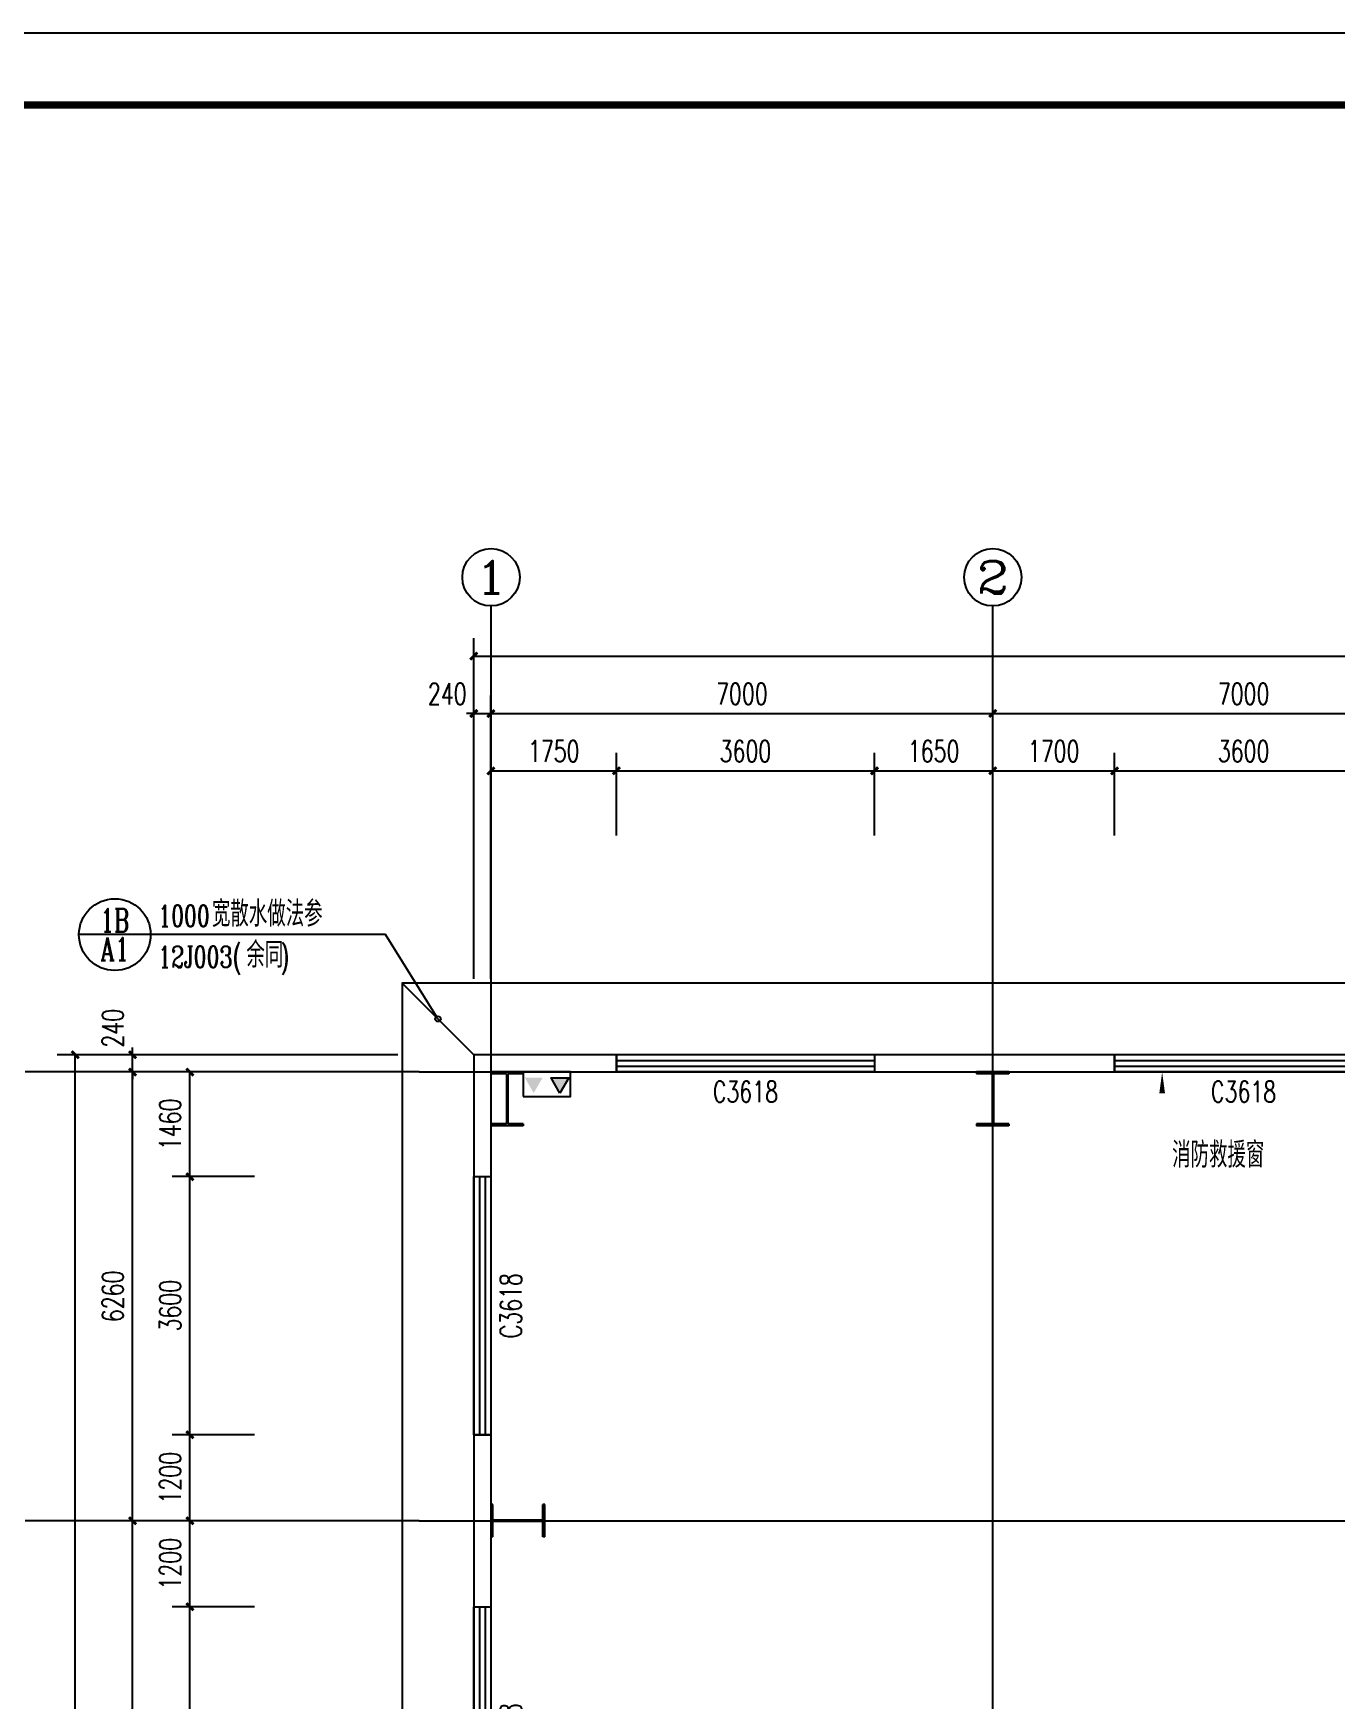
# Model space of a CAD drawing. Extents: x -17471 to 313636, y -71590 to 757901.
# Drawn here: x 5785 to 23954, y 107746 to 130990 of the extents above; entities that cross this region are included whole.
import ezdxf
from ezdxf.enums import TextEntityAlignment as Align

# ---------------------------------------------------------------- set-up
doc = ezdxf.new("R2010")
doc.units = 0
doc.header["$LTSCALE"] = 1000
doc.header["$MEASUREMENT"] = 0
for name, color, linetype in [('AXIS', 3, 'Continuous'), ('AXIS_TEXT', 7, 'Continuous'), ('DIM_IDEN', 3, 'Continuous'), ('DIM_SYMB', 3, 'Continuous'), ('DOTE', 1, 'Continuous'), ('GROUND', 2, 'Continuous'), ('PUB_DIM', 3, 'Continuous'), ('PUB_TEXT', 7, 'Continuous'), ('PUB_TITLE', 4, 'Continuous'), ('WALL', 9, 'Continuous'), ('WINDOW', 4, 'Continuous'), ('WINDOW_TEXT', 7, 'Continuous')]:
    doc.layers.add(name, color=color, linetype=linetype)
doc.styles.add('_TCH_AXIS', font='COMPLEX', dxfattribs={"bigfont": 'GBCBIG'})
doc.styles.add('_TCH_DIM', font='SIMPLEX', dxfattribs={"bigfont": 'GBCBIG'})
doc.styles.add('_TCH_DIM_T3', font='SIMPLEX', dxfattribs={"width": 0.705882, "bigfont": 'GBCBIG'})
doc.styles.add('_TCH_LABEL', font='COMPLEX', dxfattribs={"bigfont": 'GBCBIG'})
doc.styles.add('_TCH_WINDOW', font='SIMPLEX', dxfattribs={"height": 3.5, "bigfont": 'GBCBIG'})
doc.styles.add('COMPLEX', font='COMPLEX')
doc.dimstyles.new('_TCH_ARCH&&100', dxfattribs={"dimtxt": 297.5, "dimasz": 100, "dimexe": 250, "dimexo": 300, "dimgap": 126.25, "dimtad": 1, "dimdec": 0, "dimzin": 0, "dimdsep": 46, "dimtxsty": '_TCH_DIM_T3', "dimblk": 'ARCHTICK', "dimcen": 0.09, "dimclrt": 7, "dimazin": 2, "dimtfac": 1, "dimtdec": 0, "dimtix": 1, "dimtmove": 2, "dimatfit": 3, "dimfxl": 0, "dimtolj": 1, "dimtzin": 0, "dimarcsym": 0})

# ---------------------------------------------------------------- blocks, each defined once
blk = doc.blocks.new('dsfdsf')
blk.add_hatch(color=256).paths.add_polyline_path([(10650422, 10486381), (10650422, 10486166), (10650447, 10486166), (10650447, 10486616), (10650422, 10486616), (10650422, 10486401), (10649722, 10486401), (10649722, 10486616), (10649697, 10486616), (10649697, 10486166), (10649722, 10486166), (10649722, 10486381)])
for p, q in [((10649697, 10486616), (10649697, 10486166)), ((10649697, 10486616), (10649722, 10486616)), ((10649722, 10486616), (10649722, 10486401)), ((10650422, 10486616), (10650422, 10486401)), ((10650422, 10486616), (10650447, 10486616)), ((10650447, 10486616), (10650447, 10486166)), ((10649722, 10486401), (10650422, 10486401)), ((10649722, 10486381), (10649722, 10486166)), ((10649722, 10486381), (10650422, 10486381)), ((10650422, 10486381), (10650422, 10486166)), ((10649697, 10486166), (10649722, 10486166)), ((10650422, 10486166), (10650447, 10486166))]:
    blk.add_line(p, q)
blk = doc.blocks.new('_ArchTick')
at = {"color": 0, "linetype": 'ByBlock', "const_width": 0.4}
blk.add_lwpolyline([(-0.5, -0.5), (0.5, 0.5)], dxfattribs=at)
blk = doc.blocks.new('*D2065')
at = {"layer": 'Defpoints', "color": 0, "transparency": 16777216}
for p in [(7970, 109042), (9170, 109042), (9170, 105442)]:
    blk.add_point(p, dxfattribs=at)
at = {"layer": 'PUB_DIM', "color": 0, "lineweight": -2, "transparency": 16777216}
for p, q in [((8870, 109042), (7720, 109042)), ((7970, 105442), (7970, 109042)), ((8870, 105442), (7720, 105442))]:
    blk.add_line(p, q, dxfattribs=at)
at = {"layer": 'PUB_DIM', "color": 0, "lineweight": -2, "transparency": 16777216, "xscale": 100, "yscale": 100, "zscale": 100}
for p, rotation in [((7970, 109042), 90), ((7970, 105442), 270)]:
    blk.add_blockref('_ArchTick', p, dxfattribs=dict(at, rotation=rotation))
at = {"layer": 'PUB_DIM', "color": 7, "transparency": 16777216, "insert": (7695, 107242), "char_height": 297.5, "attachment_point": 5, "rotation": 90, "style": '_TCH_DIM_T3'}
blk.add_mtext('\\A1;3600', dxfattribs=at)
blk = doc.blocks.new('*D2066')
at = {"layer": 'Defpoints', "color": 0, "transparency": 16777216}
for p in [(7970, 110242), (9170, 110242), (9170, 109042)]:
    blk.add_point(p, dxfattribs=at)
at = {"layer": 'PUB_DIM', "color": 0, "lineweight": -2, "transparency": 16777216}
for p, q in [((8870, 110242), (7720, 110242)), ((7970, 109042), (7970, 110242)), ((8870, 109042), (7720, 109042))]:
    blk.add_line(p, q, dxfattribs=at)
at = {"layer": 'PUB_DIM', "color": 0, "lineweight": -2, "transparency": 16777216, "xscale": 100, "yscale": 100, "zscale": 100}
for p, rotation in [((7970, 110242), 90), ((7970, 109042), 270)]:
    blk.add_blockref('_ArchTick', p, dxfattribs=dict(at, rotation=rotation))
at = {"layer": 'PUB_DIM', "color": 7, "transparency": 16777216, "insert": (7695, 109642), "char_height": 297.5, "attachment_point": 5, "rotation": 90, "style": '_TCH_DIM_T3'}
blk.add_mtext('\\A1;1200', dxfattribs=at)
blk = doc.blocks.new('*D2067')
at = {"layer": 'Defpoints', "color": 0, "transparency": 16777216}
for p in [(7970, 111442), (9170, 111442), (9170, 110242)]:
    blk.add_point(p, dxfattribs=at)
at = {"layer": 'PUB_DIM', "color": 0, "lineweight": -2, "transparency": 16777216}
for p, q in [((8870, 111442), (7720, 111442)), ((7970, 110242), (7970, 111442)), ((8870, 110242), (7720, 110242))]:
    blk.add_line(p, q, dxfattribs=at)
at = {"layer": 'PUB_DIM', "color": 0, "lineweight": -2, "transparency": 16777216, "xscale": 100, "yscale": 100, "zscale": 100}
for p, rotation in [((7970, 111442), 90), ((7970, 110242), 270)]:
    blk.add_blockref('_ArchTick', p, dxfattribs=dict(at, rotation=rotation))
at = {"layer": 'PUB_DIM', "color": 7, "transparency": 16777216, "insert": (7695, 110842), "char_height": 297.5, "attachment_point": 5, "rotation": 90, "style": '_TCH_DIM_T3'}
blk.add_mtext('\\A1;1200', dxfattribs=at)
blk = doc.blocks.new('*D2068')
at = {"layer": 'Defpoints', "color": 0, "transparency": 16777216}
for p in [(7970, 115042), (9170, 115042), (9170, 111442)]:
    blk.add_point(p, dxfattribs=at)
at = {"layer": 'PUB_DIM', "color": 0, "lineweight": -2, "transparency": 16777216}
for p, q in [((8870, 115042), (7720, 115042)), ((7970, 111442), (7970, 115042)), ((8870, 111442), (7720, 111442))]:
    blk.add_line(p, q, dxfattribs=at)
at = {"layer": 'PUB_DIM', "color": 0, "lineweight": -2, "transparency": 16777216, "xscale": 100, "yscale": 100, "zscale": 100}
for p, rotation in [((7970, 115042), 90), ((7970, 111442), 270)]:
    blk.add_blockref('_ArchTick', p, dxfattribs=dict(at, rotation=rotation))
at = {"layer": 'PUB_DIM', "color": 7, "transparency": 16777216, "insert": (7695, 113242), "char_height": 297.5, "attachment_point": 5, "rotation": 90, "style": '_TCH_DIM_T3'}
blk.add_mtext('\\A1;3600', dxfattribs=at)
blk = doc.blocks.new('*D2069')
at = {"layer": 'Defpoints', "color": 0, "transparency": 16777216}
for p in [(7970, 116502), (9170, 116502), (9170, 115042)]:
    blk.add_point(p, dxfattribs=at)
at = {"layer": 'PUB_DIM', "color": 0, "lineweight": -2, "transparency": 16777216}
for p, q in [((8870, 116502), (7720, 116502)), ((7970, 115042), (7970, 116502)), ((8870, 115042), (7720, 115042))]:
    blk.add_line(p, q, dxfattribs=at)
at = {"layer": 'PUB_DIM', "color": 0, "lineweight": -2, "transparency": 16777216, "xscale": 100, "yscale": 100, "zscale": 100}
for p, rotation in [((7970, 116502), 90), ((7970, 115042), 270)]:
    blk.add_blockref('_ArchTick', p, dxfattribs=dict(at, rotation=rotation))
at = {"layer": 'PUB_DIM', "color": 7, "transparency": 16777216, "insert": (7695, 115772), "char_height": 297.5, "attachment_point": 5, "rotation": 90, "style": '_TCH_DIM_T3'}
blk.add_mtext('\\A1;1460', dxfattribs=at)
blk = doc.blocks.new('*D2070')
at = {"layer": 'Defpoints', "color": 0, "transparency": 16777216}
for p in [(13920, 120702), (12170, 119502), (13920, 119502)]:
    blk.add_point(p, dxfattribs=at)
at = {"layer": 'PUB_DIM', "color": 0, "lineweight": -2, "transparency": 16777216}
for p, q in [((12170, 119802), (12170, 120952)), ((13920, 119802), (13920, 120952)), ((12170, 120702), (13920, 120702))]:
    blk.add_line(p, q, dxfattribs=at)
at = {"layer": 'PUB_DIM', "color": 0, "lineweight": -2, "transparency": 16777216, "xscale": 100, "yscale": 100, "zscale": 100, "rotation": 180}
blk.add_blockref('_ArchTick', (12170, 120702), dxfattribs=at)
at = {"layer": 'PUB_DIM', "color": 0, "lineweight": -2, "transparency": 16777216, "xscale": 100, "yscale": 100, "zscale": 100}
blk.add_blockref('_ArchTick', (13920, 120702), dxfattribs=at)
at = {"layer": 'PUB_DIM', "color": 7, "transparency": 16777216, "insert": (13045, 120977), "char_height": 297.5, "attachment_point": 5, "style": '_TCH_DIM_T3'}
blk.add_mtext('\\A1;1750', dxfattribs=at)
blk = doc.blocks.new('*D2071')
at = {"layer": 'Defpoints', "color": 0, "transparency": 16777216}
for p in [(17520, 120702), (13920, 119502), (17520, 119502)]:
    blk.add_point(p, dxfattribs=at)
at = {"layer": 'PUB_DIM', "color": 0, "lineweight": -2, "transparency": 16777216}
for p, q in [((13920, 119802), (13920, 120952)), ((17520, 119802), (17520, 120952)), ((13920, 120702), (17520, 120702))]:
    blk.add_line(p, q, dxfattribs=at)
at = {"layer": 'PUB_DIM', "color": 0, "lineweight": -2, "transparency": 16777216, "xscale": 100, "yscale": 100, "zscale": 100, "rotation": 180}
blk.add_blockref('_ArchTick', (13920, 120702), dxfattribs=at)
at = {"layer": 'PUB_DIM', "color": 0, "lineweight": -2, "transparency": 16777216, "xscale": 100, "yscale": 100, "zscale": 100}
blk.add_blockref('_ArchTick', (17520, 120702), dxfattribs=at)
at = {"layer": 'PUB_DIM', "color": 7, "transparency": 16777216, "insert": (15720, 120977), "char_height": 297.5, "attachment_point": 5, "style": '_TCH_DIM_T3'}
blk.add_mtext('\\A1;3600', dxfattribs=at)
blk = doc.blocks.new('*D2072')
at = {"layer": 'Defpoints', "color": 0, "transparency": 16777216}
for p in [(19170, 120702), (17520, 119502), (19170, 119502)]:
    blk.add_point(p, dxfattribs=at)
at = {"layer": 'PUB_DIM', "color": 0, "lineweight": -2, "transparency": 16777216}
for p, q in [((17520, 119802), (17520, 120952)), ((19170, 119802), (19170, 120952)), ((17520, 120702), (19170, 120702))]:
    blk.add_line(p, q, dxfattribs=at)
at = {"layer": 'PUB_DIM', "color": 0, "lineweight": -2, "transparency": 16777216, "xscale": 100, "yscale": 100, "zscale": 100, "rotation": 180}
blk.add_blockref('_ArchTick', (17520, 120702), dxfattribs=at)
at = {"layer": 'PUB_DIM', "color": 0, "lineweight": -2, "transparency": 16777216, "xscale": 100, "yscale": 100, "zscale": 100}
blk.add_blockref('_ArchTick', (19170, 120702), dxfattribs=at)
at = {"layer": 'PUB_DIM', "color": 7, "transparency": 16777216, "insert": (18345, 120977), "char_height": 297.5, "attachment_point": 5, "style": '_TCH_DIM_T3'}
blk.add_mtext('\\A1;1650', dxfattribs=at)
blk = doc.blocks.new('*D2073')
at = {"layer": 'Defpoints', "color": 0, "transparency": 16777216}
for p in [(20870, 120702), (19170, 119502), (20870, 119502)]:
    blk.add_point(p, dxfattribs=at)
at = {"layer": 'PUB_DIM', "color": 0, "lineweight": -2, "transparency": 16777216}
for p, q in [((19170, 119802), (19170, 120952)), ((20870, 119802), (20870, 120952)), ((19170, 120702), (20870, 120702))]:
    blk.add_line(p, q, dxfattribs=at)
at = {"layer": 'PUB_DIM', "color": 0, "lineweight": -2, "transparency": 16777216, "xscale": 100, "yscale": 100, "zscale": 100, "rotation": 180}
blk.add_blockref('_ArchTick', (19170, 120702), dxfattribs=at)
at = {"layer": 'PUB_DIM', "color": 0, "lineweight": -2, "transparency": 16777216, "xscale": 100, "yscale": 100, "zscale": 100}
blk.add_blockref('_ArchTick', (20870, 120702), dxfattribs=at)
at = {"layer": 'PUB_DIM', "color": 7, "transparency": 16777216, "insert": (20020, 120977), "char_height": 297.5, "attachment_point": 5, "style": '_TCH_DIM_T3'}
blk.add_mtext('\\A1;1700', dxfattribs=at)
blk = doc.blocks.new('*D2074')
at = {"layer": 'Defpoints', "color": 0, "transparency": 16777216}
for p in [(24470, 120702), (20870, 119502), (24470, 119502)]:
    blk.add_point(p, dxfattribs=at)
at = {"layer": 'PUB_DIM', "color": 0, "lineweight": -2, "transparency": 16777216}
for p, q in [((20870, 119802), (20870, 120952)), ((24470, 119802), (24470, 120952)), ((20870, 120702), (24470, 120702))]:
    blk.add_line(p, q, dxfattribs=at)
at = {"layer": 'PUB_DIM', "color": 0, "lineweight": -2, "transparency": 16777216, "xscale": 100, "yscale": 100, "zscale": 100, "rotation": 180}
blk.add_blockref('_ArchTick', (20870, 120702), dxfattribs=at)
at = {"layer": 'PUB_DIM', "color": 0, "lineweight": -2, "transparency": 16777216, "xscale": 100, "yscale": 100, "zscale": 100}
blk.add_blockref('_ArchTick', (24470, 120702), dxfattribs=at)
at = {"layer": 'PUB_DIM', "color": 7, "transparency": 16777216, "insert": (22670, 120977), "char_height": 297.5, "attachment_point": 5, "style": '_TCH_DIM_T3'}
blk.add_mtext('\\A1;3600', dxfattribs=at)
blk = doc.blocks.new('*D2164')
at = {"layer": 'AXIS', "color": 0, "lineweight": -2, "transparency": 16777216}
for p, q in [((10870, 110242), (6920, 110242)), ((7170, 104242), (7170, 110242)), ((10870, 104242), (6920, 104242))]:
    blk.add_line(p, q, dxfattribs=at)
at = {"layer": 'Defpoints', "color": 0, "transparency": 16777216}
for p in [(7170, 110242), (11170, 110242), (11170, 104242)]:
    blk.add_point(p, dxfattribs=at)
at = {"layer": 'AXIS', "color": 0, "lineweight": -2, "transparency": 16777216, "xscale": 100, "yscale": 100, "zscale": 100}
for p, rotation in [((7170, 110242), 90), ((7170, 104242), 270)]:
    blk.add_blockref('_ArchTick', p, dxfattribs=dict(at, rotation=rotation))
at = {"layer": 'AXIS', "color": 7, "transparency": 16777216, "insert": (6895, 107242), "char_height": 297.5, "attachment_point": 5, "rotation": 90, "style": '_TCH_DIM_T3'}
blk.add_mtext('\\A1;6000', dxfattribs=at)
blk = doc.blocks.new('*D2165')
at = {"layer": 'AXIS', "color": 0, "lineweight": -2, "transparency": 16777216}
for p, q in [((10870, 116502), (6920, 116502)), ((7170, 110242), (7170, 116502)), ((10870, 110242), (6920, 110242))]:
    blk.add_line(p, q, dxfattribs=at)
at = {"layer": 'Defpoints', "color": 0, "transparency": 16777216}
for p in [(7170, 116502), (11170, 116502), (11170, 110242)]:
    blk.add_point(p, dxfattribs=at)
at = {"layer": 'AXIS', "color": 0, "lineweight": -2, "transparency": 16777216, "xscale": 100, "yscale": 100, "zscale": 100}
for p, rotation in [((7170, 116502), 90), ((7170, 110242), 270)]:
    blk.add_blockref('_ArchTick', p, dxfattribs=dict(at, rotation=rotation))
at = {"layer": 'AXIS', "color": 7, "transparency": 16777216, "insert": (6895, 113372), "char_height": 297.5, "attachment_point": 5, "rotation": 90, "style": '_TCH_DIM_T3'}
blk.add_mtext('\\A1;6260', dxfattribs=at)
blk = doc.blocks.new('*D2166')
at = {"layer": 'AXIS', "color": 0, "lineweight": -2, "transparency": 16777216}
for p, q in [((10870, 116742), (6920, 116742)), ((7170, 116742), (7170, 116842)), ((7170, 116502), (7170, 116742)), ((10870, 116502), (6920, 116502)), ((7170, 116502), (7170, 116402))]:
    blk.add_line(p, q, dxfattribs=at)
at = {"layer": 'Defpoints', "color": 0, "transparency": 16777216}
for p in [(7170, 116742), (11170, 116742), (11170, 116502)]:
    blk.add_point(p, dxfattribs=at)
at = {"layer": 'AXIS', "color": 0, "lineweight": -2, "transparency": 16777216, "xscale": 100, "yscale": 100, "zscale": 100}
for p, rotation in [((7170, 116742), 270), ((7170, 116502), 90)]:
    blk.add_blockref('_ArchTick', p, dxfattribs=dict(at, rotation=rotation))
at = {"layer": 'AXIS', "color": 7, "transparency": 16777216, "insert": (6895, 117112), "char_height": 297.5, "attachment_point": 5, "rotation": 90, "style": '_TCH_DIM_T3'}
blk.add_mtext('\\A1;240', dxfattribs=at)
blk = doc.blocks.new('*D2167')
at = {"layer": 'AXIS', "color": 0, "lineweight": -2, "transparency": 16777216}
for p, q in [((10870, 116742), (6120, 116742)), ((6370, 91742), (6370, 116742)), ((10870, 91742), (6120, 91742))]:
    blk.add_line(p, q, dxfattribs=at)
at = {"layer": 'Defpoints', "color": 0, "transparency": 16777216}
for p in [(6370, 116742), (11170, 116742), (11170, 91742)]:
    blk.add_point(p, dxfattribs=at)
at = {"layer": 'AXIS', "color": 0, "lineweight": -2, "transparency": 16777216, "xscale": 100, "yscale": 100, "zscale": 100}
for p, rotation in [((6370, 116742), 90), ((6370, 91742), 270)]:
    blk.add_blockref('_ArchTick', p, dxfattribs=dict(at, rotation=rotation))
at = {"layer": 'AXIS', "color": 7, "transparency": 16777216, "insert": (6095, 104242), "char_height": 297.5, "attachment_point": 5, "rotation": 90, "style": '_TCH_DIM_T3'}
blk.add_mtext('\\A1;25000', dxfattribs=at)
blk = doc.blocks.new('*D2168')
at = {"layer": 'AXIS', "color": 0, "lineweight": -2, "transparency": 16777216}
for p, q in [((11930, 117802), (11930, 121752)), ((12170, 117802), (12170, 121752)), ((11930, 121502), (11830, 121502)), ((11930, 121502), (12170, 121502)), ((12170, 121502), (12270, 121502))]:
    blk.add_line(p, q, dxfattribs=at)
at = {"layer": 'Defpoints', "color": 0, "transparency": 16777216}
for p in [(12170, 121502), (11930, 117502), (12170, 117502)]:
    blk.add_point(p, dxfattribs=at)
at = {"layer": 'AXIS', "color": 0, "lineweight": -2, "transparency": 16777216, "xscale": 100, "yscale": 100, "zscale": 100}
blk.add_blockref('_ArchTick', (11930, 121502), dxfattribs=at)
at = {"layer": 'AXIS', "color": 0, "lineweight": -2, "transparency": 16777216, "xscale": 100, "yscale": 100, "zscale": 100, "rotation": 180}
blk.add_blockref('_ArchTick', (12170, 121502), dxfattribs=at)
at = {"layer": 'AXIS', "color": 7, "transparency": 16777216, "insert": (11560, 121777), "char_height": 297.5, "attachment_point": 5, "style": '_TCH_DIM_T3'}
blk.add_mtext('\\A1;240', dxfattribs=at)
blk = doc.blocks.new('*D2169')
at = {"layer": 'AXIS', "color": 0, "lineweight": -2, "transparency": 16777216}
for p, q in [((12170, 117802), (12170, 121752)), ((19170, 117802), (19170, 121752)), ((12170, 121502), (19170, 121502))]:
    blk.add_line(p, q, dxfattribs=at)
at = {"layer": 'Defpoints', "color": 0, "transparency": 16777216}
for p in [(19170, 121502), (12170, 117502), (19170, 117502)]:
    blk.add_point(p, dxfattribs=at)
at = {"layer": 'AXIS', "color": 0, "lineweight": -2, "transparency": 16777216, "xscale": 100, "yscale": 100, "zscale": 100, "rotation": 180}
blk.add_blockref('_ArchTick', (12170, 121502), dxfattribs=at)
at = {"layer": 'AXIS', "color": 0, "lineweight": -2, "transparency": 16777216, "xscale": 100, "yscale": 100, "zscale": 100}
blk.add_blockref('_ArchTick', (19170, 121502), dxfattribs=at)
at = {"layer": 'AXIS', "color": 7, "transparency": 16777216, "insert": (15670, 121777), "char_height": 297.5, "attachment_point": 5, "style": '_TCH_DIM_T3'}
blk.add_mtext('\\A1;7000', dxfattribs=at)
blk = doc.blocks.new('*D2170')
at = {"layer": 'AXIS', "color": 0, "lineweight": -2, "transparency": 16777216}
for p, q in [((19170, 117802), (19170, 121752)), ((26170, 117802), (26170, 121752)), ((19170, 121502), (26170, 121502))]:
    blk.add_line(p, q, dxfattribs=at)
at = {"layer": 'Defpoints', "color": 0, "transparency": 16777216}
for p in [(26170, 121502), (19170, 117502), (26170, 117502)]:
    blk.add_point(p, dxfattribs=at)
at = {"layer": 'AXIS', "color": 0, "lineweight": -2, "transparency": 16777216, "xscale": 100, "yscale": 100, "zscale": 100, "rotation": 180}
blk.add_blockref('_ArchTick', (19170, 121502), dxfattribs=at)
at = {"layer": 'AXIS', "color": 0, "lineweight": -2, "transparency": 16777216, "xscale": 100, "yscale": 100, "zscale": 100}
blk.add_blockref('_ArchTick', (26170, 121502), dxfattribs=at)
at = {"layer": 'AXIS', "color": 7, "transparency": 16777216, "insert": (22670, 121777), "char_height": 297.5, "attachment_point": 5, "style": '_TCH_DIM_T3'}
blk.add_mtext('\\A1;7000', dxfattribs=at)
blk = doc.blocks.new('*D2184')
at = {"layer": 'AXIS', "color": 0, "lineweight": -2, "transparency": 16777216}
for p, q in [((11930, 117802), (11930, 122552)), ((110410, 117802), (110410, 122552)), ((11930, 122302), (110410, 122302))]:
    blk.add_line(p, q, dxfattribs=at)
at = {"layer": 'Defpoints', "color": 0, "transparency": 16777216}
for p in [(110410, 122302), (11930, 117502), (110410, 117502)]:
    blk.add_point(p, dxfattribs=at)
at = {"layer": 'AXIS', "color": 0, "lineweight": -2, "transparency": 16777216, "xscale": 100, "yscale": 100, "zscale": 100, "rotation": 180}
blk.add_blockref('_ArchTick', (11930, 122302), dxfattribs=at)
at = {"layer": 'AXIS', "color": 0, "lineweight": -2, "transparency": 16777216, "xscale": 100, "yscale": 100, "zscale": 100}
blk.add_blockref('_ArchTick', (110410, 122302), dxfattribs=at)
at = {"layer": 'AXIS', "color": 7, "transparency": 16777216, "insert": (61170, 122577), "char_height": 297.5, "attachment_point": 5, "style": '_TCH_DIM_T3'}
blk.add_mtext('\\A1;98480', dxfattribs=at)
blk = doc.blocks.new('_AXISO')
blk.add_circle((0, 0), 0.5)
at = {"layer": 'AXIS_TEXT', "style": 'COMPLEX', "width": 1.041667}
blk.add_attdef('A', text='', height=0.56, dxfattribs=at).set_placement((-0.25, -0.28), (0.25, -0.28), align=Align.FIT)
blk = doc.blocks.new('$TCHSYS$WIN2D')
for p, q in [((-0.5, 0.5), (0.5, 0.5)), ((-0.5, 0.5), (-0.5, -0.5)), ((0.5, 0.5), (0.5, -0.5)), ((0.5, 0.1667), (-0.5, 0.1667)), ((0.5, -0.1667), (-0.5, -0.1667)), ((-0.5, -0.5), (0.5, -0.5))]:
    blk.add_line(p, q)

msp = doc.modelspace()

# ---------------------------------------------------------------- hatches: boundary and pattern name
h = msp.add_hatch(color=2)
h.paths.add_polyline_path([(13131.2, 116207.9), (13008.3, 116420.7), (13254.1, 116420.7)])
h.paths.add_polyline_path([(12765.9, 116207.9), (12643.1, 116420.7), (12888.8, 116420.7)])

# ---------------------------------------------------------------- linework, layer by layer
at = {"color": 2}
for points in [[(12620.2, 116158.4), (13280.9, 116158.4), (13280.9, 116502.3), (12620.2, 116502.3)], [(13131.2, 116207.9), (13008.3, 116420.7), (13254.1, 116420.7)]]:
    msp.add_lwpolyline(points, close=True, dxfattribs=at)
at = {"layer": 'AXIS'}
for p, q in [((12170.2, 117502.3), (12170.2, 123002.3)), ((19170.2, 117502.3), (19170.2, 123002.3)), ((11170.2, 116502.3), (5670.2, 116502.3)), ((11170.2, 110242.3), (5670.2, 110242.3))]:
    msp.add_line(p, q, dxfattribs=at)
at = {"layer": 'DIM_IDEN'}
for p, q in [((7422.1, 118417.4), (6422.1, 118417.4)), ((10697.5, 118417.4), (7422.1, 118417.4)), ((11410.2, 117274.4), (10697.5, 118417.4))]:
    msp.add_line(p, q, dxfattribs=at)
for centre, radius in [((6922.1, 118417.4), 500), ((11430.2, 117242.3), 37.8)]:
    msp.add_circle(centre, radius, dxfattribs=at)
at = {"layer": 'DIM_SYMB'}
msp.add_lwpolyline([(22961.6, 115063.2, 0, 0, 0), (21533.4, 115063.2, 0, 0, 0), (21533.4, 116502.3, 0, 80, 0), (21533.4, 116202.3, 0, 0, 0)], format="xyseb", dxfattribs=at)
at = {"layer": 'DOTE'}
for p, q in [((12170.2, 90982.3), (12170.2, 117502.3)), ((19170.2, 90982.3), (19170.2, 117502.3)), ((11170.2, 116502.3), (111170.2, 116502.3)), ((11170.2, 110242.3), (111170.2, 110242.3))]:
    msp.add_line(p, q, dxfattribs=at)
at = {"layer": 'GROUND'}
msp.add_line((11930.2, 116742.3), (10930.2, 117742.3), dxfattribs=at)
for points in [[(10930.2, 90742.3), (111410.2, 90742.3), (111410.2, 117742.3), (10930.2, 117742.3)], [(11930.2, 91742.3), (110410.2, 91742.3), (110410.2, 116742.3), (11930.2, 116742.3)]]:
    msp.add_lwpolyline(points, close=True, dxfattribs=at)
at = {"layer": 'PUB_TITLE'}
msp.add_lwpolyline([(0, 71590.1), (126100, 71590.1), (126100, 130990.1), (0, 130990.1)], close=True, dxfattribs=at)
at = {"layer": 'PUB_TITLE', "const_width": 100}
msp.add_lwpolyline([(2500, 72590.1), (125100, 72590.1), (125100, 129990.1), (2500, 129990.1)], close=True, dxfattribs=at)
at = {"layer": 'WALL'}
for p, q in [((13920.2, 116742.3), (11930.2, 116742.3)), ((11930.2, 116742.3), (11930.2, 115042.3)), ((13920.2, 116502.3), (13920.2, 116742.3)), ((20870.2, 116742.3), (17520.2, 116742.3)), ((17520.2, 116742.3), (17520.2, 116502.3)), ((20870.2, 116502.3), (20870.2, 116742.3)), ((12170.2, 116502.3), (13920.2, 116502.3)), ((12170.2, 115042.3), (12170.2, 116502.3)), ((17520.2, 116502.3), (20870.2, 116502.3)), ((11930.2, 115042.3), (12170.2, 115042.3)), ((11930.2, 111442.3), (11930.2, 109042.3)), ((12170.2, 111442.3), (11930.2, 111442.3)), ((12170.2, 109042.3), (12170.2, 111442.3)), ((11930.2, 109042.3), (12170.2, 109042.3))]:
    msp.add_line(p, q, dxfattribs=at)

# ---------------------------------------------------------------- block references
for p, rotation in [((-10473995.8, 10766199.3), 270), ((-10467220.8, 10766199.3), 270), ((10662617.2, 10596633.3), 180)]:
    msp.add_blockref('dsfdsf', p, dxfattribs=dict(rotation=rotation))
at = {"layer": 'AXIS'}
ref = msp.add_blockref('_AXISO', (12170.2, 123402.3), dxfattribs=dict(at, xscale=800, yscale=800, zscale=800))
ref.add_attrib('A', '1', dxfattribs={"layer": 'AXIS_TEXT', "height": 452.5, "style": '_TCH_AXIS', "width": 2.333333}).set_placement((11943.9, 123176), (12396.5, 123176), align=Align.FIT)
ref = msp.add_blockref('_AXISO', (19170.2, 123402.3), dxfattribs=dict(at, xscale=800, yscale=800, zscale=800))
ref.add_attrib('A', '2', dxfattribs={"layer": 'AXIS_TEXT', "height": 452.5, "style": '_TCH_AXIS', "width": 1.5}).set_placement((18943.9, 123176), (19396.5, 123176), align=Align.FIT)
at = {"layer": 'WINDOW'}
ref = msp.add_blockref('$TCHSYS$WIN2D', (15720.2, 116622.3), dxfattribs=dict(at, xscale=3600, yscale=-240, zscale=3600, rotation=180))
ref.add_attrib('A', 'C3618', (15265.2, 116078.5), dxfattribs={"layer": 'WINDOW_TEXT', "height": 297.5, "style": '_TCH_WINDOW', "width": 0.705882})
ref = msp.add_blockref('$TCHSYS$WIN2D', (22670.2, 116622.3), dxfattribs=dict(at, xscale=3600, yscale=-240, zscale=3600, rotation=180))
ref.add_attrib('A', 'C3618', (22215.2, 116078.5), dxfattribs={"layer": 'WINDOW_TEXT', "height": 297.5, "style": '_TCH_WINDOW', "width": 0.705882})
ref = msp.add_blockref('$TCHSYS$WIN2D', (12050.2, 113242.3), dxfattribs=dict(at, xscale=-3600, yscale=-240, zscale=-3600, rotation=270))
ref.add_attrib('A', 'C3618', (12593.9, 112787.3), dxfattribs={"layer": 'WINDOW_TEXT', "height": 297.5, "rotation": 90, "style": '_TCH_WINDOW', "width": 0.705882})
ref = msp.add_blockref('$TCHSYS$WIN2D', (12050.2, 107242.3), dxfattribs=dict(at, xscale=-3600, yscale=-240, zscale=-3600, rotation=270))
ref.add_attrib('A', 'C3618', (12593.9, 106787.3), dxfattribs={"layer": 'WINDOW_TEXT', "height": 297.5, "rotation": 90, "style": '_TCH_WINDOW', "width": 0.705882})

# ---------------------------------------------------------------- texts
at = {"layer": 'PUB_TEXT', "style": '_TCH_LABEL'}
for s, width, p, p2 in [('1B', 0.820312, (6720.8, 118457.7), (7123.3, 118457.7)), ('A1', 0.875, (6720.8, 118055.2), (7123.3, 118055.2))]:
    msp.add_text(s, height=321.99, dxfattribs=dict(at, width=width)).set_placement(p, p2, align=Align.FIT)
at = {"layer": 'PUB_TEXT', "style": '_TCH_LABEL', "width": 0.705882}
for s, p in [('1000', (7527.1, 118529.9)), ('12J003(', (7527.1, 117958.3)), (')', (9233.7, 117958.3))]:
    msp.add_text(s, height=297.5, dxfattribs=at).set_placement(p)
at = {"layer": 'PUB_TEXT'}
for s, style, p in [('宽散水做法参', '_TCH_LABEL', (8277.1, 118529.9)), ('余同', '_TCH_LABEL', (8757.1, 117958.3)), ('消防救援窗', '_TCH_DIM', (21672.3, 115168.2))]:
    msp.add_text(s, height=357.45, dxfattribs=dict(at, style=style)).set_placement(p)

# ---------------------------------------------------------------- dimensions: what is measured, and where the dimension line sits
at = {"layer": 'AXIS'}
for p1, p2, distance, picture, middle in [((11930.2, 117502.3), (110410.2, 117502.3), 4800, '*D2184', (61170.2, 122577.3)), ((12170.2, 117502.3), (19170.2, 117502.3), 4000, '*D2169', (15670.2, 121777.3)), ((19170.2, 117502.3), (26170.2, 117502.3), 4000, '*D2170', (22670.2, 121777.3)), ((11170.2, 91742.3), (11170.2, 116742.3), 4800, '*D2167', (6095.2, 104242.3)), ((11170.2, 110242.3), (11170.2, 116502.3), 4000, '*D2165', (6895.2, 113372.3)), ((11170.2, 104242.3), (11170.2, 110242.3), 4000, '*D2164', (6895.2, 107242.3))]:
    dim = msp.add_aligned_dim(p1=p1, p2=p2, distance=distance, dimstyle='_TCH_ARCH&&100', dxfattribs=at)
    dim.commit()
    dim.dimension.update_dxf_attribs({"geometry": picture, "text_midpoint": middle})
for base, p1, p2, angle, picture, middle in [((12170.2, 121502.3), (11930.2, 117502.3), (12170.2, 117502.3), 0, '*D2168', (11560.2, 121777.3)), ((7170.2, 116742.3), (11170.2, 116502.3), (11170.2, 116742.3), 90, '*D2166', (6895.2, 117112.3))]:
    dim = msp.add_linear_dim(base=base, p1=p1, p2=p2, angle=angle, dimstyle='_TCH_ARCH&&100', dxfattribs=at)
    dim.commit()
    dim.dimension.update_dxf_attribs({"geometry": picture, "text_midpoint": middle, "dimtype": 129})
at = {"layer": 'PUB_DIM'}
for p1, p2, picture, middle in [((12170.2, 119502.3), (13920.2, 119502.3), '*D2070', (13045.2, 120977.3)), ((13920.2, 119502.3), (17520.2, 119502.3), '*D2071', (15720.2, 120977.3)), ((17520.2, 119502.3), (19170.2, 119502.3), '*D2072', (18345.2, 120977.3)), ((19170.2, 119502.3), (20870.2, 119502.3), '*D2073', (20020.2, 120977.3)), ((20870.2, 119502.3), (24470.2, 119502.3), '*D2074', (22670.2, 120977.3)), ((9170.2, 115042.3), (9170.2, 116502.3), '*D2069', (7695.2, 115772.3)), ((9170.2, 111442.3), (9170.2, 115042.3), '*D2068', (7695.2, 113242.3)), ((9170.2, 110242.3), (9170.2, 111442.3), '*D2067', (7695.2, 110842.3)), ((9170.2, 109042.3), (9170.2, 110242.3), '*D2066', (7695.2, 109642.3)), ((9170.2, 105442.3), (9170.2, 109042.3), '*D2065', (7695.2, 107242.3))]:
    dim = msp.add_aligned_dim(p1=p1, p2=p2, distance=1200, dimstyle='_TCH_ARCH&&100', dxfattribs=at)
    dim.commit()
    dim.dimension.update_dxf_attribs({"geometry": picture, "text_midpoint": middle})

doc.saveas('drawing.dxf')
